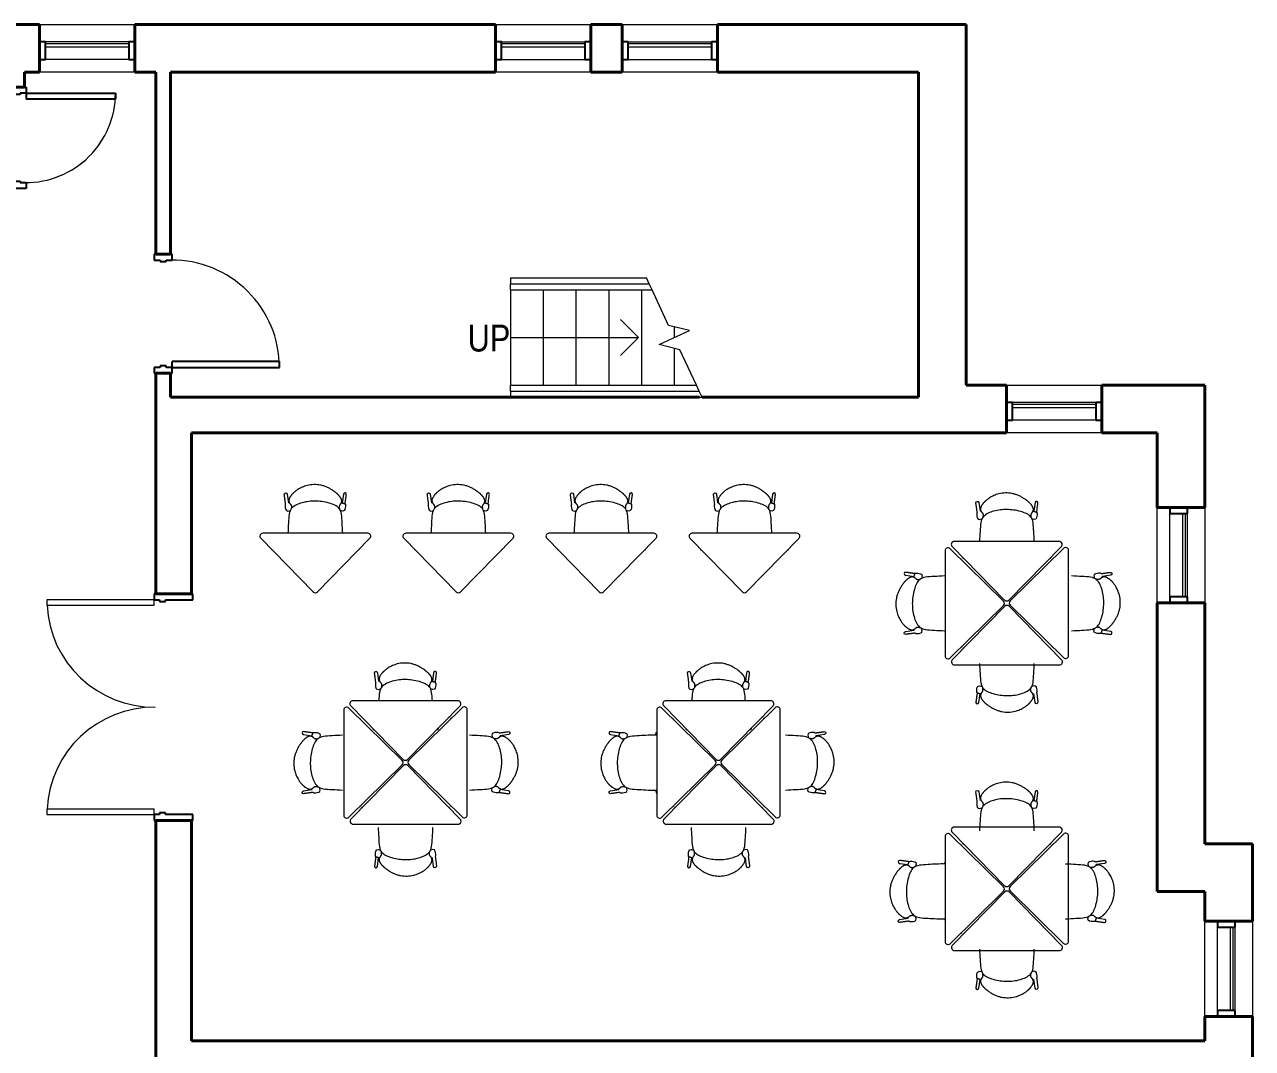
# Model space of a CAD drawing. Header units: inches. Extents: x -874 to -44, y 343 to 1063.
# Drawn here: x -456.3 to -44.3, y 719.7 to 1063.2 of the extents above; entities that cross this region are included whole.
import ezdxf

# ---------------------------------------------------------------- set-up
doc = ezdxf.new("R2010")
doc.units = ezdxf.units.IN
doc.header["$MEASUREMENT"] = 0
for name, color, linetype, lineweight in [('A-DOOR', 31, 'Continuous', 15), ('A-DOOR-FRAM', 31, 'Continuous', 25), ('A-FLOR-HRAL', 11, 'Continuous', 9), ('A-GLAZ-CURT', 52, 'Continuous', 9), ('A-GLAZ-CWMG', 51, 'Continuous', 9), ('A-WALL', 113, 'Continuous', 15), ('I-FURN', 30, 'Continuous', 9), ('I-WALL', 2, 'Continuous', 15), ('S-STRS', 31, 'Continuous', 9), ('S-STRS-ANNO', 31, 'Continuous', 9), ('S-STRS-IDEN', 31, 'Continuous', 9), ('S-STRS-MBND', 31, 'Continuous', 9)]:
    doc.layers.add(name, color=color, linetype=linetype, lineweight=lineweight)
doc.styles.add('Arial Narrow', font='ARIALN.TTF', dxfattribs={"height": 9})

# ---------------------------------------------------------------- blocks, each defined once
blk = doc.blocks.new('Door-Single_CE_ - WD Door-2_ HM Frame-5271111-SECOND FLOOR FFE PLAN')
at = {"layer": 'A-DOOR'}
for p, q in [((18, 39), (16, 39)), ((16, 39), (16, 3)), ((18, 3), (18, 39)), ((16, 3), (18, 3))]:
    blk.add_line(p, q, dxfattribs=at)
at = {"layer": 'A-DOOR', "lineweight": 25}
for p, q in [((18, 39), (16, 39)), ((16, 39), (16, 3)), ((18, 3), (18, 39)), ((18, 3), (16, 3))]:
    blk.add_line(p, q, dxfattribs=at)
at = {"layer": 'A-DOOR', "lineweight": 9}
blk.add_arc((18, 3), 36, 90, 180.5, dxfattribs=at)
blk.add_arc((18, 3), 36, 90, 180.5, dxfattribs=at)
blk.add_arc((18, 3), 36, 90, 180.5, dxfattribs=at)
blk.add_arc((18, 3), 36, 90, 180.5, dxfattribs=at)
at = {"layer": 'A-DOOR-FRAM'}
for p, q in [((-18, 3), (-20, 3)), ((-20, 3), (-20, -3)), ((-18, 1), (-18, 3)), ((-17.5, 1), (-18, 1)), ((-17.5, -1), (-17.5, 1)), ((18, 1), (17.5, 1)), ((17.5, 1), (17.5, -1)), ((20, 3), (18, 3)), ((18, 3), (18, 1)), ((20, -3), (20, 3)), ((-20, -3), (-18, -3)), ((-18, -3), (-18, -1)), ((-18, -1), (-17.5, -1)), ((17.5, -1), (18, -1)), ((18, -1), (18, -3)), ((18, -3), (20, -3))]:
    blk.add_line(p, q, dxfattribs=at)
blk = doc.blocks.new('Door-Single_CE_ - WD Door-2_ HM Frame-5271117-SECOND FLOOR FFE PLAN')
at = {"layer": 'A-DOOR'}
for p, q in [((13, -33), (13, -3)), ((13, -3), (15, -3)), ((15, -3), (15, -33)), ((15, -33), (13, -33))]:
    blk.add_line(p, q, dxfattribs=at)
at = {"layer": 'A-DOOR', "lineweight": 25}
for p, q in [((13, -33), (13, -3)), ((15, -3), (13, -3)), ((15, -3), (15, -33)), ((15, -33), (13, -33))]:
    blk.add_line(p, q, dxfattribs=at)
at = {"layer": 'A-DOOR', "lineweight": 9}
for start in [179.4523, 179.4523, 179.5, 179.5]:
    blk.add_arc((15, -3), 30, start, 270, dxfattribs=at)
at = {"layer": 'A-DOOR-FRAM'}
for p, q in [((-17, 3), (-15, 3)), ((-17, -3), (-17, 3)), ((-15, 3), (-15, 1)), ((-15, 1), (-14.5, 1)), ((-14.5, 1), (-14.5, -1)), ((14.5, 1), (15, 1)), ((14.5, -1), (14.5, 1)), ((15, 3), (17, 3)), ((15, 1), (15, 3)), ((17, 3), (17, -3)), ((-15, -3), (-17, -3)), ((-15, -1), (-15, -3)), ((-14.5, -1), (-15, -1)), ((15, -1), (14.5, -1)), ((15, -3), (15, -1)), ((17, -3), (15, -3))]:
    blk.add_line(p, q, dxfattribs=at)
blk = doc.blocks.new('System Panel - zGlazed-5173075-SECOND FLOOR FFE PLAN')
at = {"layer": 'A-GLAZ-CURT', "lineweight": 15}
for p, q in [((14, 1.5), (-14, 1.5)), ((-14, 1.5), (-14, 0.5)), ((-14, 0.5), (14, 0.5)), ((14, 0.5), (14, 1.5))]:
    blk.add_line(p, q, dxfattribs=at)
blk = doc.blocks.new('Rectangular Mullion - 6_ x 2_ Rectangular_CE_-5173074-SECOND FLOOR FFE PLAN')
at = {"layer": 'A-GLAZ-CWMG'}
for p, q in [((-253.84, 388.92), (-225.84, 388.92)), ((-253.84, 382.92), (-225.84, 382.92))]:
    blk.add_line(p, q, dxfattribs=at)
blk = doc.blocks.new('Rectangular Mullion - 6_ x 2_ Rectangular_CE_-5173056-SECOND FLOOR FFE PLAN')
at = {"layer": 'A-GLAZ-CWMG', "lineweight": 25}
for p, q in [((-2, 3.75), (0, 3.75)), ((-2, -2.25), (-2, 3.75)), ((0, 3.75), (0, -2.25)), ((0, -2.25), (-2, -2.25))]:
    blk.add_line(p, q, dxfattribs=at)
blk = doc.blocks.new('Rectangular Mullion - 6_ x 2_ Rectangular_CE_-5173057-SECOND FLOOR FFE PLAN')
at = {"layer": 'A-GLAZ-CWMG', "lineweight": 25}
for p, q in [((0, 3.75), (-2, 3.75)), ((-2, 3.75), (-2, -2.25)), ((0, -2.25), (0, 3.75)), ((-2, -2.25), (0, -2.25))]:
    blk.add_line(p, q, dxfattribs=at)
blk = doc.blocks.new('System Panel - zGlazed-5173169-SECOND FLOOR FFE PLAN')
at = {"layer": 'A-GLAZ-CURT', "lineweight": 15}
for p, q in [((14, -0.5), (-14, -0.5)), ((-14, -0.5), (-14, -1.5)), ((-14, -1.5), (14, -1.5)), ((14, -1.5), (14, -0.5))]:
    blk.add_line(p, q, dxfattribs=at)
blk = doc.blocks.new('Rectangular Mullion - 6_ x 2_ Rectangular_CE_-5174039-SECOND FLOOR FFE PLAN')
at = {"layer": 'A-GLAZ-CWMG'}
for p, q in [((-253.84, 1057.42), (-225.84, 1057.42)), ((-253.84, 1051.42), (-225.84, 1051.42))]:
    blk.add_line(p, q, dxfattribs=at)
blk = doc.blocks.new('Rectangular Mullion - 6_ x 2_ Rectangular_CE_-5174040-SECOND FLOOR FFE PLAN')
at = {"layer": 'A-GLAZ-CWMG', "lineweight": 25}
for p, q in [((-2, 2.25), (0, 2.25)), ((-2, -3.75), (-2, 2.25)), ((0, 2.25), (0, -3.75)), ((0, -3.75), (-2, -3.75))]:
    blk.add_line(p, q, dxfattribs=at)
blk = doc.blocks.new('Rectangular Mullion - 6_ x 2_ Rectangular_CE_-5174041-SECOND FLOOR FFE PLAN')
at = {"layer": 'A-GLAZ-CWMG', "lineweight": 25}
for p, q in [((0, 2.25), (-2, 2.25)), ((-2, 2.25), (-2, -3.75)), ((0, -3.75), (0, 2.25)), ((-2, -3.75), (0, -3.75))]:
    blk.add_line(p, q, dxfattribs=at)
blk = doc.blocks.new('Railing - Railing-5175240-SECOND FLOOR FFE PLAN')
at = {"layer": 'A-FLOR-HRAL'}
for p, q in [((-293.34, 942.17), (-230.87, 942.17)), ((-293.34, 940.17), (-293.34, 942.17)), ((-293.34, 940.17), (-229.94, 940.17)), ((-229.94, 940.17), (-230.87, 942.17))]:
    blk.add_line(p, q, dxfattribs=at)
blk = doc.blocks.new('Railing - Railing-5175244-SECOND FLOOR FFE PLAN')
at = {"layer": 'A-FLOR-HRAL'}
for p, q in [((-293.34, 976.17), (-246.73, 976.17)), ((-293.34, 974.17), (-293.34, 976.17)), ((-293.34, 974.17), (-245.8, 974.17)), ((-245.8, 974.17), (-246.73, 976.17))]:
    blk.add_line(p, q, dxfattribs=at)
blk = doc.blocks.new('Chair_Stacking - Armless and Glides-2667581-SECOND FLOOR FFE PLAN')
at = {"layer": 'I-FURN'}
for p, q in [((-9.44, 9.42), (-6.53, 9.02)), ((-9.44, -9.42), (-6.55, -9.02))]:
    blk.add_line(p, q, dxfattribs=at)
for points, knots in [([(-5.95, 8.29), (-5.98, 8.33), (-6.05, 8.4), (-6.18, 8.51), (-6.29, 8.6), (-6.39, 8.66), (-6.48, 8.7), (-6.56, 8.74), (-6.65, 8.78), (-6.73, 8.81), (-6.79, 8.83), (-6.84, 8.84), (-6.9, 8.85), (-6.97, 8.86), (-7.06, 8.87), (-7.15, 8.88), (-7.24, 8.87), (-7.3, 8.87), (-7.37, 8.86), (-7.46, 8.84), (-7.58, 8.82), (-7.73, 8.77), (-7.89, 8.7), (-8.06, 8.62), (-8.23, 8.51), (-8.42, 8.39), (-8.6, 8.26), (-8.79, 8.11), (-8.98, 7.94), (-9.17, 7.76), (-9.32, 7.61), (-9.45, 7.48), (-9.57, 7.35), (-9.72, 7.18), (-9.9, 6.97), (-10.07, 6.75), (-10.24, 6.53), (-10.46, 6.23), (-10.62, 6), (-10.72, 5.84)], [-1, -1, -1, -1, -0.944444, -0.888889, -0.833333, -0.805556, -0.777778, -0.75, -0.722222, -0.694444, -0.680556, -0.666667, -0.652778, -0.638889, -0.611111, -0.583333, -0.569444, -0.555556, -0.541667, -0.527778, -0.5, -0.472222, -0.444444, -0.416667, -0.388889, -0.361111, -0.333333, -0.305556, -0.277778, -0.25, -0.222222, -0.208333, -0.194444, -0.166667, -0.138889, -0.111111, -0.083333, -0.055556, 0, 0, 0, 0]), ([(-6.21, 9.98), (-6.14, 10.17), (-4.42, 10.12), (-3.47, 9.7), (-4.03, 8.38)], [0, 0, 0, 0, 0.0820639, 0.1983562, 0.1983562, 0.1983562, 0.1983562]), ([(3.67, 9.19), (2.51, 9.15), (-1.26, 8.91), (-3.68, 8.83), (-4.72, 7.95)], [0.5833866, 0.5833866, 0.5833866, 0.5833866, 0.7699836, 1.1683365, 1.1683365, 1.1683365, 1.1683365]), ([(-10.72, 5.84), (-10.93, 5.53), (-11.32, 4.89), (-11.82, 3.88), (-12.22, 2.82), (-12.6, 1.36), (-12.75, -0.53), (-12.46, -2.59), (-11.94, -4.11), (-11.45, -5.12), (-11.17, -5.6), (-11.02, -5.84)], [0, 0, 0, 0, 0.090909, 0.181818, 0.272727, 0.363636, 0.545455, 0.727273, 0.863636, 0.931818, 1, 1, 1, 1]), ([(-4.72, 7.95), (-5.53, 7.3), (-6.81, 4.07), (-7.26, 0), (-6.91, -3.94), (-5.68, -6.99), (-4.72, -7.95)], [0, 0, 0, 0, 0.239211, 0.559396, 0.87447, 1.1135, 1.1135, 1.1135, 1.1135]), ([(-11.02, -5.84), (-10.92, -6.01), (-10.71, -6.32), (-10.42, -6.7), (-10.18, -6.98), (-10, -7.19), (-9.84, -7.36), (-9.71, -7.49), (-9.61, -7.58), (-9.51, -7.67), (-9.38, -7.79), (-9.21, -7.94), (-9.01, -8.1), (-8.75, -8.3), (-8.48, -8.47), (-8.23, -8.61), (-8.05, -8.7), (-7.88, -8.76), (-7.72, -8.81), (-7.57, -8.85), (-7.45, -8.87), (-7.36, -8.88), (-7.27, -8.88), (-7.17, -8.88), (-7.07, -8.87), (-7, -8.85), (-6.95, -8.84), (-6.89, -8.83), (-6.83, -8.82), (-6.75, -8.79), (-6.66, -8.75), (-6.57, -8.71), (-6.49, -8.67), (-6.38, -8.6), (-6.27, -8.52), (-6.14, -8.41), (-6.07, -8.33), (-6.03, -8.29)], [-1, -1, -1, -1, -0.944444, -0.888889, -0.861111, -0.833333, -0.805556, -0.791667, -0.777778, -0.763889, -0.75, -0.722222, -0.694444, -0.666667, -0.611111, -0.583333, -0.555556, -0.527778, -0.5, -0.472222, -0.444444, -0.430556, -0.416667, -0.388889, -0.361111, -0.347222, -0.333333, -0.319444, -0.305556, -0.277778, -0.25, -0.222222, -0.194444, -0.166667, -0.111111, -0.055556, 0, 0, 0, 0]), ([(-4.72, -7.95), (-3.68, -8.83), (-1.26, -8.91), (2.51, -9.15), (3.67, -9.19)], [-1.1683365, -1.1683365, -1.1683365, -1.1683365, -0.7699836, -0.5833866, -0.5833866, -0.5833866, -0.5833866]), ([(-6.21, -9.98), (-6.14, -10.17), (-4.42, -10.12), (-3.47, -9.7), (-4.03, -8.38)], [0, 0, 0, 0, 0.0820639, 0.1983562, 0.1983562, 0.1983562, 0.1983562])]:
    blk.add_open_spline(points, degree=3, knots=knots, dxfattribs=at)
for points, degree in [([(-9.35, 10.41), (-9.91, 10.49), (-10.11, 9.55), (-9.44, 9.42)], 3), ([(-6.21, 9.98), (-9.35, 10.41)], 1), ([(-6.64, 8.78), (-6.21, 9.98)], 1), ([(-5.95, 8.29), (-5.56, 7.9), (-4.52, 8.1)], 2), ([(-6.03, -8.29), (-5.62, -7.87), (-4.5, -8.09)], 2), ([(-9.35, -10.41), (-9.91, -10.49), (-10.11, -9.55), (-9.44, -9.42)], 3), ([(-6.21, -9.98), (-9.35, -10.41)], 1), ([(-6.64, -8.78), (-6.55, -9.02)], 1)]:
    blk.add_open_spline(points, degree=degree, dxfattribs=at)
blk = doc.blocks.new('Table-End - 24_ x 24_ Triangle-5177764-SECOND FLOOR FFE PLAN')
at = {"layer": 'I-FURN'}
for p, q in [((19.43, 10.64), (1.81, -7.3)), ((38.47, -7.3), (20.86, 10.64)), ((5.4, -3.46), (5.4, -3.65)), ((5.46, -3.46), (5.4, -3.46)), ((5.46, -3.46), (5.58, -3.46)), ((34.71, -3.46), (34.83, -3.46)), ((34.9, -3.46), (34.83, -3.46)), ((34.9, -3.66), (34.9, -3.46)), ((2.53, -9), (37.76, -9))]:
    blk.add_line(p, q, dxfattribs=at)
for centre, start, end in [((20.14, 9.94), 44.4726, 135.5274), ((2.53, -8), 135.5274, 270), ((37.76, -8), 270, 44.4726)]:
    blk.add_arc(centre, 1, start, end, dxfattribs=at)
blk = doc.blocks.new('Chair_Stacking - Armless and Glides-V1-SECOND FLOOR FFE PLAN')
at = {"layer": 'I-FURN'}
for p, q in [((-9.44, 9.42), (-6.53, 9.02)), ((-9.44, -9.42), (-6.55, -9.02))]:
    blk.add_line(p, q, dxfattribs=at)
for points, knots in [([(-5.95, 8.29), (-5.98, 8.33), (-6.05, 8.4), (-6.18, 8.51), (-6.29, 8.6), (-6.39, 8.66), (-6.48, 8.7), (-6.56, 8.74), (-6.65, 8.78), (-6.73, 8.81), (-6.79, 8.83), (-6.84, 8.84), (-6.9, 8.85), (-6.97, 8.86), (-7.06, 8.87), (-7.15, 8.88), (-7.24, 8.87), (-7.3, 8.87), (-7.37, 8.86), (-7.46, 8.84), (-7.58, 8.82), (-7.73, 8.77), (-7.89, 8.7), (-8.06, 8.62), (-8.23, 8.51), (-8.42, 8.39), (-8.6, 8.26), (-8.79, 8.11), (-8.98, 7.94), (-9.17, 7.76), (-9.32, 7.61), (-9.45, 7.48), (-9.57, 7.35), (-9.72, 7.18), (-9.9, 6.97), (-10.07, 6.75), (-10.24, 6.53), (-10.46, 6.23), (-10.62, 6), (-10.72, 5.84)], [-1, -1, -1, -1, -0.944444, -0.888889, -0.833333, -0.805556, -0.777778, -0.75, -0.722222, -0.694444, -0.680556, -0.666667, -0.652778, -0.638889, -0.611111, -0.583333, -0.569444, -0.555556, -0.541667, -0.527778, -0.5, -0.472222, -0.444444, -0.416667, -0.388889, -0.361111, -0.333333, -0.305556, -0.277778, -0.25, -0.222222, -0.208333, -0.194444, -0.166667, -0.138889, -0.111111, -0.083333, -0.055556, 0, 0, 0, 0]), ([(-6.21, 9.98), (-6.14, 10.17), (-4.42, 10.12), (-3.47, 9.7), (-4.03, 8.38)], [0, 0, 0, 0, 0.0820639, 0.1983562, 0.1983562, 0.1983562, 0.1983562]), ([(-10.72, 5.84), (-10.93, 5.53), (-11.32, 4.89), (-11.82, 3.88), (-12.22, 2.82), (-12.6, 1.36), (-12.75, -0.53), (-12.46, -2.59), (-11.94, -4.11), (-11.45, -5.12), (-11.17, -5.6), (-11.02, -5.84)], [0, 0, 0, 0, 0.090909, 0.181818, 0.272727, 0.363636, 0.545455, 0.727273, 0.863636, 0.931818, 1, 1, 1, 1]), ([(-4.72, 7.95), (-5.53, 7.3), (-6.81, 4.07), (-7.26, 0), (-6.91, -3.94), (-5.68, -6.99), (-4.72, -7.95)], [0, 0, 0, 0, 0.239211, 0.559396, 0.87447, 1.1135, 1.1135, 1.1135, 1.1135]), ([(-11.02, -5.84), (-10.92, -6.01), (-10.71, -6.32), (-10.42, -6.7), (-10.18, -6.98), (-10, -7.19), (-9.84, -7.36), (-9.71, -7.49), (-9.61, -7.58), (-9.51, -7.67), (-9.38, -7.79), (-9.21, -7.94), (-9.01, -8.1), (-8.75, -8.3), (-8.48, -8.47), (-8.23, -8.61), (-8.05, -8.7), (-7.88, -8.76), (-7.72, -8.81), (-7.57, -8.85), (-7.45, -8.87), (-7.36, -8.88), (-7.27, -8.88), (-7.17, -8.88), (-7.07, -8.87), (-7, -8.85), (-6.95, -8.84), (-6.89, -8.83), (-6.83, -8.82), (-6.75, -8.79), (-6.66, -8.75), (-6.57, -8.71), (-6.49, -8.67), (-6.38, -8.6), (-6.27, -8.52), (-6.14, -8.41), (-6.07, -8.33), (-6.03, -8.29)], [-1, -1, -1, -1, -0.944444, -0.888889, -0.861111, -0.833333, -0.805556, -0.791667, -0.777778, -0.763889, -0.75, -0.722222, -0.694444, -0.666667, -0.611111, -0.583333, -0.555556, -0.527778, -0.5, -0.472222, -0.444444, -0.430556, -0.416667, -0.388889, -0.361111, -0.347222, -0.333333, -0.319444, -0.305556, -0.277778, -0.25, -0.222222, -0.194444, -0.166667, -0.111111, -0.055556, 0, 0, 0, 0]), ([(-6.21, -9.98), (-6.14, -10.17), (-4.42, -10.12), (-3.47, -9.7), (-4.03, -8.38)], [0, 0, 0, 0, 0.0820639, 0.1983562, 0.1983562, 0.1983562, 0.1983562])]:
    blk.add_open_spline(points, degree=3, knots=knots, dxfattribs=at)
for points, degree in [([(-9.35, 10.41), (-9.91, 10.49), (-10.11, 9.55), (-9.44, 9.42)], 3), ([(-6.21, 9.98), (-9.35, 10.41)], 1), ([(-6.64, 8.78), (-6.21, 9.98)], 1), ([(-5.95, 8.29), (-5.56, 7.9), (-4.52, 8.1)], 2), ([(-0.03, 9), (-2.17, 8.88), (-3.72, 8.79), (-4.72, 7.95)], 3), ([(9.23, 10.97), (9.59, 11.04), (9.84, 10.68), (9.78, 10.37)], 3), ([(-6.03, -8.29), (-5.62, -7.87), (-4.5, -8.09)], 2), ([(-4.72, -7.95), (-3.72, -8.79), (-2.17, -8.88), (-0.03, -9)], 3), ([(-9.35, -10.41), (-9.91, -10.49), (-10.11, -9.55), (-9.44, -9.42)], 3), ([(-6.21, -9.98), (-9.35, -10.41)], 1), ([(-6.64, -8.78), (-6.55, -9.02)], 1), ([(9.27, -10.98), (9.57, -11.01), (9.78, -10.74), (9.79, -10.48)], 3)]:
    blk.add_open_spline(points, degree=degree, dxfattribs=at)
blk = doc.blocks.new('Chair_Stacking - Armless and Glides-V2-SECOND FLOOR FFE PLAN')
at = {"layer": 'I-FURN'}
for p, q in [((-9.44, 9.42), (-6.53, 9.02)), ((-9.44, -9.42), (-6.55, -9.02))]:
    blk.add_line(p, q, dxfattribs=at)
for points, knots in [([(-5.95, 8.29), (-5.98, 8.33), (-6.05, 8.4), (-6.18, 8.51), (-6.29, 8.6), (-6.39, 8.66), (-6.48, 8.7), (-6.56, 8.74), (-6.65, 8.78), (-6.73, 8.81), (-6.79, 8.83), (-6.84, 8.84), (-6.9, 8.85), (-6.97, 8.86), (-7.06, 8.87), (-7.15, 8.88), (-7.24, 8.87), (-7.3, 8.87), (-7.37, 8.86), (-7.46, 8.84), (-7.58, 8.82), (-7.73, 8.77), (-7.89, 8.7), (-8.06, 8.62), (-8.23, 8.51), (-8.42, 8.39), (-8.6, 8.26), (-8.79, 8.11), (-8.98, 7.94), (-9.17, 7.76), (-9.32, 7.61), (-9.45, 7.48), (-9.57, 7.35), (-9.72, 7.18), (-9.9, 6.97), (-10.07, 6.75), (-10.24, 6.53), (-10.46, 6.23), (-10.62, 6), (-10.72, 5.84)], [-1, -1, -1, -1, -0.944444, -0.888889, -0.833333, -0.805556, -0.777778, -0.75, -0.722222, -0.694444, -0.680556, -0.666667, -0.652778, -0.638889, -0.611111, -0.583333, -0.569444, -0.555556, -0.541667, -0.527778, -0.5, -0.472222, -0.444444, -0.416667, -0.388889, -0.361111, -0.333333, -0.305556, -0.277778, -0.25, -0.222222, -0.208333, -0.194444, -0.166667, -0.138889, -0.111111, -0.083333, -0.055556, 0, 0, 0, 0]), ([(-6.21, 9.98), (-6.14, 10.17), (-4.42, 10.12), (-3.47, 9.7), (-4.03, 8.38)], [0, 0, 0, 0, 0.0820639, 0.1983562, 0.1983562, 0.1983562, 0.1983562]), ([(6.14, 9.16), (4.39, 9.28), (-0.69, 8.94), (-3.68, 8.83), (-4.72, 7.95)], [0.4435692, 0.4435692, 0.4435692, 0.4435692, 0.7699836, 1.1683365, 1.1683365, 1.1683365, 1.1683365]), ([(-10.72, 5.84), (-10.93, 5.53), (-11.32, 4.89), (-11.82, 3.88), (-12.22, 2.82), (-12.6, 1.36), (-12.75, -0.53), (-12.46, -2.59), (-11.94, -4.11), (-11.45, -5.12), (-11.17, -5.6), (-11.02, -5.84)], [0, 0, 0, 0, 0.090909, 0.181818, 0.272727, 0.363636, 0.545455, 0.727273, 0.863636, 0.931818, 1, 1, 1, 1]), ([(-4.72, 7.95), (-5.53, 7.3), (-6.81, 4.07), (-7.26, 0), (-6.91, -3.94), (-5.68, -6.99), (-4.72, -7.95)], [0, 0, 0, 0, 0.239211, 0.559396, 0.87447, 1.1135, 1.1135, 1.1135, 1.1135]), ([(-11.02, -5.84), (-10.92, -6.01), (-10.71, -6.32), (-10.42, -6.7), (-10.18, -6.98), (-10, -7.19), (-9.84, -7.36), (-9.71, -7.49), (-9.61, -7.58), (-9.51, -7.67), (-9.38, -7.79), (-9.21, -7.94), (-9.01, -8.1), (-8.75, -8.3), (-8.48, -8.47), (-8.23, -8.61), (-8.05, -8.7), (-7.88, -8.76), (-7.72, -8.81), (-7.57, -8.85), (-7.45, -8.87), (-7.36, -8.88), (-7.27, -8.88), (-7.17, -8.88), (-7.07, -8.87), (-7, -8.85), (-6.95, -8.84), (-6.89, -8.83), (-6.83, -8.82), (-6.75, -8.79), (-6.66, -8.75), (-6.57, -8.71), (-6.49, -8.67), (-6.38, -8.6), (-6.27, -8.52), (-6.14, -8.41), (-6.07, -8.33), (-6.03, -8.29)], [-1, -1, -1, -1, -0.944444, -0.888889, -0.861111, -0.833333, -0.805556, -0.791667, -0.777778, -0.763889, -0.75, -0.722222, -0.694444, -0.666667, -0.611111, -0.583333, -0.555556, -0.527778, -0.5, -0.472222, -0.444444, -0.430556, -0.416667, -0.388889, -0.361111, -0.347222, -0.333333, -0.319444, -0.305556, -0.277778, -0.25, -0.222222, -0.194444, -0.166667, -0.111111, -0.055556, 0, 0, 0, 0]), ([(-4.72, -7.95), (-3.68, -8.83), (-0.69, -8.94), (4.39, -9.28), (6.14, -9.16)], [-1.1683365, -1.1683365, -1.1683365, -1.1683365, -0.7699836, -0.4435692, -0.4435692, -0.4435692, -0.4435692]), ([(-6.21, -9.98), (-6.14, -10.17), (-4.42, -10.12), (-3.47, -9.7), (-4.03, -8.38)], [0, 0, 0, 0, 0.0820639, 0.1983562, 0.1983562, 0.1983562, 0.1983562])]:
    blk.add_open_spline(points, degree=3, knots=knots, dxfattribs=at)
for points, degree in [([(-9.35, 10.41), (-9.91, 10.49), (-10.11, 9.55), (-9.44, 9.42)], 3), ([(-6.21, 9.98), (-9.35, 10.41)], 1), ([(-6.64, 8.78), (-6.21, 9.98)], 1), ([(-5.95, 8.29), (-5.56, 7.9), (-4.52, 8.1)], 2), ([(5.81, 9.19), (5.85, 9.74), (5.89, 10.04), (6.1, 10.25)], 3), ([(-6.03, -8.29), (-5.62, -7.87), (-4.5, -8.09)], 2), ([(-9.35, -10.41), (-9.91, -10.49), (-10.11, -9.55), (-9.44, -9.42)], 3), ([(-6.21, -9.98), (-9.35, -10.41)], 1), ([(-6.64, -8.78), (-6.55, -9.02)], 1), ([(5.81, -9.19), (5.85, -9.74), (5.89, -10.04), (6.1, -10.25)], 3)]:
    blk.add_open_spline(points, degree=degree, dxfattribs=at)
blk = doc.blocks.new('Chair_Stacking - Armless and Glides-V3-SECOND FLOOR FFE PLAN')
at = {"layer": 'I-FURN'}
for p, q in [((-9.44, 9.42), (-6.53, 9.02)), ((-9.44, -9.42), (-6.55, -9.02))]:
    blk.add_line(p, q, dxfattribs=at)
for points, knots in [([(-5.95, 8.29), (-5.98, 8.33), (-6.05, 8.4), (-6.18, 8.51), (-6.29, 8.6), (-6.39, 8.66), (-6.48, 8.7), (-6.56, 8.74), (-6.65, 8.78), (-6.73, 8.81), (-6.79, 8.83), (-6.84, 8.84), (-6.9, 8.85), (-6.97, 8.86), (-7.06, 8.87), (-7.15, 8.88), (-7.24, 8.87), (-7.3, 8.87), (-7.37, 8.86), (-7.46, 8.84), (-7.58, 8.82), (-7.73, 8.77), (-7.89, 8.7), (-8.06, 8.62), (-8.23, 8.51), (-8.42, 8.39), (-8.6, 8.26), (-8.79, 8.11), (-8.98, 7.94), (-9.17, 7.76), (-9.32, 7.61), (-9.45, 7.48), (-9.57, 7.35), (-9.72, 7.18), (-9.9, 6.97), (-10.07, 6.75), (-10.24, 6.53), (-10.46, 6.23), (-10.62, 6), (-10.72, 5.84)], [-1, -1, -1, -1, -0.944444, -0.888889, -0.833333, -0.805556, -0.777778, -0.75, -0.722222, -0.694444, -0.680556, -0.666667, -0.652778, -0.638889, -0.611111, -0.583333, -0.569444, -0.555556, -0.541667, -0.527778, -0.5, -0.472222, -0.444444, -0.416667, -0.388889, -0.361111, -0.333333, -0.305556, -0.277778, -0.25, -0.222222, -0.208333, -0.194444, -0.166667, -0.138889, -0.111111, -0.083333, -0.055556, 0, 0, 0, 0]), ([(-6.21, 9.98), (-6.14, 10.17), (-4.42, 10.12), (-3.47, 9.7), (-4.03, 8.38)], [0, 0, 0, 0, 0.0820639, 0.1983562, 0.1983562, 0.1983562, 0.1983562]), ([(5.91, 9.18), (4.19, 9.26), (-0.75, 8.93), (-3.68, 8.83), (-4.72, 7.95)], [0.457994, 0.457994, 0.457994, 0.457994, 0.7699836, 1.1683365, 1.1683365, 1.1683365, 1.1683365]), ([(-10.72, 5.84), (-10.93, 5.53), (-11.32, 4.89), (-11.82, 3.88), (-12.22, 2.82), (-12.6, 1.36), (-12.75, -0.53), (-12.46, -2.59), (-11.94, -4.11), (-11.45, -5.12), (-11.17, -5.6), (-11.02, -5.84)], [0, 0, 0, 0, 0.090909, 0.181818, 0.272727, 0.363636, 0.545455, 0.727273, 0.863636, 0.931818, 1, 1, 1, 1]), ([(-4.72, 7.95), (-5.53, 7.3), (-6.81, 4.07), (-7.26, 0), (-6.91, -3.94), (-5.68, -6.99), (-4.72, -7.95)], [0, 0, 0, 0, 0.239211, 0.559396, 0.87447, 1.1135, 1.1135, 1.1135, 1.1135]), ([(-11.02, -5.84), (-10.92, -6.01), (-10.71, -6.32), (-10.42, -6.7), (-10.18, -6.98), (-10, -7.19), (-9.84, -7.36), (-9.71, -7.49), (-9.61, -7.58), (-9.51, -7.67), (-9.38, -7.79), (-9.21, -7.94), (-9.01, -8.1), (-8.75, -8.3), (-8.48, -8.47), (-8.23, -8.61), (-8.05, -8.7), (-7.88, -8.76), (-7.72, -8.81), (-7.57, -8.85), (-7.45, -8.87), (-7.36, -8.88), (-7.27, -8.88), (-7.17, -8.88), (-7.07, -8.87), (-7, -8.85), (-6.95, -8.84), (-6.89, -8.83), (-6.83, -8.82), (-6.75, -8.79), (-6.66, -8.75), (-6.57, -8.71), (-6.49, -8.67), (-6.38, -8.6), (-6.27, -8.52), (-6.14, -8.41), (-6.07, -8.33), (-6.03, -8.29)], [-1, -1, -1, -1, -0.944444, -0.888889, -0.861111, -0.833333, -0.805556, -0.791667, -0.777778, -0.763889, -0.75, -0.722222, -0.694444, -0.666667, -0.611111, -0.583333, -0.555556, -0.527778, -0.5, -0.472222, -0.444444, -0.430556, -0.416667, -0.388889, -0.361111, -0.347222, -0.333333, -0.319444, -0.305556, -0.277778, -0.25, -0.222222, -0.194444, -0.166667, -0.111111, -0.055556, 0, 0, 0, 0]), ([(-4.72, -7.95), (-3.68, -8.83), (-0.75, -8.93), (4.19, -9.26), (5.91, -9.18)], [-1.1683365, -1.1683365, -1.1683365, -1.1683365, -0.7699836, -0.457994, -0.457994, -0.457994, -0.457994]), ([(-6.21, -9.98), (-6.14, -10.17), (-4.42, -10.12), (-3.47, -9.7), (-4.03, -8.38)], [0, 0, 0, 0, 0.0820639, 0.1983562, 0.1983562, 0.1983562, 0.1983562])]:
    blk.add_open_spline(points, degree=3, knots=knots, dxfattribs=at)
for points, degree in [([(-9.35, 10.41), (-9.91, 10.49), (-10.11, 9.55), (-9.44, 9.42)], 3), ([(-6.21, 9.98), (-9.35, 10.41)], 1), ([(-6.64, 8.78), (-6.21, 9.98)], 1), ([(-5.95, 8.29), (-5.56, 7.9), (-4.52, 8.1)], 2), ([(5.81, 9.19), (5.83, 9.42), (5.85, 9.62), (5.88, 9.77)], 3), ([(-6.03, -8.29), (-5.62, -7.87), (-4.5, -8.09)], 2), ([(-9.35, -10.41), (-9.91, -10.49), (-10.11, -9.55), (-9.44, -9.42)], 3), ([(-6.21, -9.98), (-9.35, -10.41)], 1), ([(-6.64, -8.78), (-6.55, -9.02)], 1), ([(5.81, -9.19), (5.83, -9.42), (5.85, -9.62), (5.88, -9.77)], 3)]:
    blk.add_open_spline(points, degree=degree, dxfattribs=at)
blk = doc.blocks.new('Door-Double_CE_ - WD Door-2_ WD Frame-5170542-SECOND FLOOR FFE PLAN')
at = {"layer": 'A-DOOR'}
for p, q in [((-34.25, 42.5), (-36, 42.5)), ((-36, 42.5), (-36, 6.5)), ((-34.25, 6.5), (-34.25, 42.5)), ((36, 42.5), (34.25, 42.5)), ((34.25, 42.5), (34.25, 6.5)), ((36, 6.5), (36, 42.5)), ((-36, 6.5), (-34.25, 6.5)), ((34.25, 6.5), (36, 6.5))]:
    blk.add_line(p, q, dxfattribs=at)
at = {"layer": 'A-DOOR', "lineweight": 9}
for centre, start, end in [((-36, 6.5), 359.5, 87.2079), ((36, 6.5), 92.7838, 180.5)]:
    blk.add_arc(centre, 36, start, end, dxfattribs=at)
at = {"layer": 'A-DOOR-FRAM'}
for p, q in [((-36, 6.5), (-38, 6.5)), ((-38, 6.5), (-38, -6.5)), ((-36, 4.75), (-36, 6.5)), ((-35.5, 4.75), (-36, 4.75)), ((-35.5, 2.75), (-35.5, 4.75)), ((36, 4.75), (35.5, 4.75)), ((35.5, 4.75), (35.5, 2.75)), ((38, 6.5), (36, 6.5)), ((36, 6.5), (36, 4.75)), ((38, -6.5), (38, 6.5)), ((-36, -6.5), (-36, 2.75)), ((-36, 2.75), (-35.5, 2.75)), ((35.5, 2.75), (36, 2.75)), ((36, 2.75), (36, -6.5)), ((-38, -6.5), (-36, -6.5)), ((36, -6.5), (38, -6.5))]:
    blk.add_line(p, q, dxfattribs=at)

msp = doc.modelspace()

# ---------------------------------------------------------------- linework, layer by layer
at = {"layer": 'A-WALL', "lineweight": 40}
for p, q in [((-451.34, 1063.17), (-764.34, 1063.17)), ((-451.34, 1047.17), (-451.34, 1063.17)), ((-298.34, 1063.17), (-419.34, 1063.17)), ((-419.34, 1063.17), (-419.34, 1047.17)), ((-298.34, 1047.17), (-298.34, 1063.17)), ((-255.84, 1063.17), (-266.34, 1063.17)), ((-266.34, 1063.17), (-266.34, 1047.17)), ((-255.84, 1047.17), (-255.84, 1063.17)), ((-140.34, 1063.17), (-223.84, 1063.17)), ((-223.84, 1063.17), (-223.84, 1047.17)), ((-140.34, 942.17), (-140.34, 1063.17)), ((-456.34, 1047.17), (-451.34, 1047.17)), ((-419.34, 1047.17), (-412.34, 1047.17)), ((-407.34, 1047.17), (-298.34, 1047.17)), ((-266.34, 1047.17), (-255.84, 1047.17)), ((-223.84, 1047.17), (-156.34, 1047.17)), ((-156.34, 1047.17), (-156.34, 938.17)), ((-126.84, 942.17), (-140.34, 942.17)), ((-126.84, 926.17), (-126.84, 942.17)), ((-60.34, 942.17), (-94.84, 942.17)), ((-94.84, 942.17), (-94.84, 926.17)), ((-60.34, 901.17), (-60.34, 942.17)), ((-412.34, 938.17), (-412.34, 872.17)), ((-229.84, 938.17), (-407.34, 938.17)), ((-156.34, 938.17), (-229.01, 938.17)), ((-400.34, 926.17), (-126.84, 926.17)), ((-400.34, 872.17), (-400.34, 926.17)), ((-94.84, 926.17), (-76.34, 926.17)), ((-76.34, 926.17), (-76.34, 901.17)), ((-76.34, 901.17), (-60.34, 901.17)), ((-412.34, 872.17), (-400.34, 872.17)), ((-60.34, 869.17), (-76.34, 869.17)), ((-76.34, 869.17), (-76.34, 772.35)), ((-60.34, 788.35), (-60.34, 869.17)), ((-412.34, 796.17), (-412.34, 675.17)), ((-400.34, 796.17), (-412.34, 796.17)), ((-400.34, 722.17), (-400.34, 796.17)), ((-44.34, 788.35), (-60.34, 788.35)), ((-44.34, 762.35), (-44.34, 788.35)), ((-76.34, 772.35), (-60.34, 772.35)), ((-60.34, 772.35), (-60.34, 762.35)), ((-60.34, 762.35), (-44.34, 762.35)), ((-60.34, 730.35), (-60.34, 722.17)), ((-44.34, 730.35), (-60.34, 730.35)), ((-44.34, 667.17), (-44.34, 730.35))]:
    msp.add_line(p, q, dxfattribs=at)
at = {"layer": 'A-WALL'}
for p, q in [((-451.34, 1063.17), (-419.34, 1063.17)), ((-298.34, 1063.17), (-266.34, 1063.17)), ((-255.84, 1063.17), (-223.84, 1063.17)), ((-419.34, 1047.17), (-451.34, 1047.17)), ((-266.34, 1047.17), (-298.34, 1047.17)), ((-223.84, 1047.17), (-255.84, 1047.17)), ((-126.84, 942.17), (-94.84, 942.17)), ((-94.84, 926.17), (-126.84, 926.17)), ((-76.34, 869.17), (-76.34, 901.17)), ((-60.34, 901.17), (-60.34, 869.17)), ((-60.34, 730.35), (-60.34, 762.35)), ((-44.34, 762.35), (-44.34, 730.35))]:
    msp.add_line(p, q, dxfattribs=at)
at = {"layer": 'I-WALL', "lineweight": 40}
for p, q in [((-456.34, 1042.17), (-456.34, 1047.17)), ((-412.34, 1047.17), (-412.34, 986.17)), ((-407.34, 986.17), (-407.34, 1047.17)), ((-461.34, 1042.17), (-456.34, 1042.17)), ((-412.34, 986.17), (-407.34, 986.17)), ((-407.34, 946.17), (-412.34, 946.17)), ((-412.34, 946.17), (-412.34, 938.17)), ((-407.34, 938.17), (-407.34, 946.17)), ((-60.34, 722.17), (-400.34, 722.17))]:
    msp.add_line(p, q, dxfattribs=at)
at = {"layer": 'S-STRS'}
for p, q in [((-293.34, 978.17), (-293.34, 976.17)), ((-293.34, 978.17), (-247.66, 978.17)), ((-293.34, 974.17), (-293.34, 942.17)), ((-282.34, 974.17), (-282.34, 942.17)), ((-271.34, 974.17), (-271.34, 942.17)), ((-260.34, 974.17), (-260.34, 942.17)), ((-249.34, 974.17), (-249.34, 942.17)), ((-238.34, 961.79), (-238.34, 958.17)), ((-238.34, 954.56), (-238.34, 942.17)), ((-293.34, 940.17), (-293.34, 938.17)), ((-229.84, 938.17), (-229.01, 938.17))]:
    msp.add_line(p, q, dxfattribs=at)
at = {"layer": 'S-STRS-ANNO'}
for p, q in [((-250.34, 958.17), (-256.34, 964.17)), ((-293.34, 958.17), (-282.34, 958.17)), ((-282.34, 958.17), (-271.34, 958.17)), ((-271.34, 958.17), (-260.34, 958.17)), ((-260.34, 958.17), (-250.34, 958.17)), ((-250.34, 958.17), (-256.34, 952.17))]:
    msp.add_line(p, q, dxfattribs=at)
at = {"layer": 'S-STRS-MBND'}
for p, q in [((-246.73, 976.17), (-247.66, 978.17)), ((-240.24, 962.25), (-245.8, 974.17)), ((-243.43, 955.8), (-233.24, 960.55)), ((-233.24, 960.55), (-240.24, 962.25)), ((-236.43, 954.09), (-243.43, 955.8)), ((-230.87, 942.17), (-236.43, 954.09)), ((-229.01, 938.17), (-229.94, 940.17))]:
    msp.add_line(p, q, dxfattribs=at)

# ---------------------------------------------------------------- block references
at = {"layer": 'A-DOOR', "lineweight": 9}
for name, p, rotation in [('Door-Single_CE_ - WD Door-2_ HM Frame-5271117-SECOND FLOOR FFE PLAN', (-458.84, 1025.17), 89.99999999999991), ('Door-Single_CE_ - WD Door-2_ HM Frame-5271111-SECOND FLOOR FFE PLAN', (-409.84, 966.17), 269.9999999999999)]:
    msp.add_blockref(name, p, dxfattribs=dict(at, rotation=rotation))
at = {"layer": 'A-DOOR', "rotation": 90}
msp.add_blockref('Door-Double_CE_ - WD Door-2_ WD Frame-5170542-SECOND FLOOR FFE PLAN', (-406.34, 834.17), dxfattribs=at)
at = {"layer": 'A-FLOR-HRAL'}
for name in ['Railing - Railing-5175244-SECOND FLOOR FFE PLAN', 'Railing - Railing-5175240-SECOND FLOOR FFE PLAN']:
    msp.add_blockref(name, (0, 0), dxfattribs=at)
at = {"layer": 'A-GLAZ-CURT'}
for p in [(-435.34, 1055.17), (-110.84, 934.17)]:
    msp.add_blockref('System Panel - zGlazed-5173075-SECOND FLOOR FFE PLAN', p, dxfattribs=at)
for name, p, rotation in [('System Panel - zGlazed-5173169-SECOND FLOOR FFE PLAN', (-282.34, 1055.17), 180), ('System Panel - zGlazed-5173169-SECOND FLOOR FFE PLAN', (-239.84, 1055.17), 180), ('System Panel - zGlazed-5173075-SECOND FLOOR FFE PLAN', (-68.34, 885.17), 269.9999999999999), ('System Panel - zGlazed-5173075-SECOND FLOOR FFE PLAN', (-52.34, 746.35), 270)]:
    msp.add_blockref(name, p, dxfattribs=dict(at, rotation=rotation))
at = {"layer": 'A-GLAZ-CWMG'}
for name, p, rotation in [('Rectangular Mullion - 6_ x 2_ Rectangular_CE_-5173057-SECOND FLOOR FFE PLAN', (-451.34, 1055.17), 180), ('Rectangular Mullion - 6_ x 2_ Rectangular_CE_-5173074-SECOND FLOOR FFE PLAN', (-675.18, 1440.35), 180), ('Rectangular Mullion - 6_ x 2_ Rectangular_CE_-5173057-SECOND FLOOR FFE PLAN', (-126.84, 934.17), 180), ('Rectangular Mullion - 6_ x 2_ Rectangular_CE_-5173074-SECOND FLOOR FFE PLAN', (-350.68, 1319.35), 180), ('Rectangular Mullion - 6_ x 2_ Rectangular_CE_-5173057-SECOND FLOOR FFE PLAN', (-68.34, 901.17), 89.99999999999991), ('Rectangular Mullion - 6_ x 2_ Rectangular_CE_-5173074-SECOND FLOOR FFE PLAN', (316.84, 1125.01), 90.00000000000006), ('Rectangular Mullion - 6_ x 2_ Rectangular_CE_-5173057-SECOND FLOOR FFE PLAN', (-52.34, 762.35), 90), ('Rectangular Mullion - 6_ x 2_ Rectangular_CE_-5173074-SECOND FLOOR FFE PLAN', (332.84, 986.19), 90.00000000000017)]:
    msp.add_blockref(name, p, dxfattribs=dict(at, rotation=rotation))
at = {"layer": 'A-GLAZ-CWMG', "extrusion": (0, 0, -1)}
for p, rotation in [((419.34, 1055.17), 180), ((94.84, 934.17), 180), ((68.34, 869.17), 270.0000000000001), ((52.34, 730.35), 270)]:
    msp.add_blockref('Rectangular Mullion - 6_ x 2_ Rectangular_CE_-5173056-SECOND FLOOR FFE PLAN', p, dxfattribs=dict(at, rotation=rotation))
for p in [(298.34, 1055.17), (255.84, 1055.17)]:
    msp.add_blockref('Rectangular Mullion - 6_ x 2_ Rectangular_CE_-5174040-SECOND FLOOR FFE PLAN', p, dxfattribs=at)
at = {"layer": 'A-GLAZ-CWMG'}
for name, p in [('Rectangular Mullion - 6_ x 2_ Rectangular_CE_-5174039-SECOND FLOOR FFE PLAN', (-42.5, 0)), ('Rectangular Mullion - 6_ x 2_ Rectangular_CE_-5174041-SECOND FLOOR FFE PLAN', (-266.34, 1055.17)), ('Rectangular Mullion - 6_ x 2_ Rectangular_CE_-5174039-SECOND FLOOR FFE PLAN', (0, 0)), ('Rectangular Mullion - 6_ x 2_ Rectangular_CE_-5174041-SECOND FLOOR FFE PLAN', (-223.84, 1055.17))]:
    msp.add_blockref(name, p, dxfattribs=at)
at = {"layer": 'I-FURN'}
for name, p, rotation in [('Chair_Stacking - Armless and Glides-2667581-SECOND FLOOR FFE PLAN', (-358.78, 896.17), 270.0000000000001), ('Chair_Stacking - Armless and Glides-2667581-SECOND FLOOR FFE PLAN', (-310.78, 896.17), 270.0000000000001), ('Chair_Stacking - Armless and Glides-2667581-SECOND FLOOR FFE PLAN', (-262.78, 896.17), 270.0000000000001), ('Chair_Stacking - Armless and Glides-2667581-SECOND FLOOR FFE PLAN', (-214.78, 896.17), 270.0000000000001), ('Chair_Stacking - Armless and Glides-2667581-SECOND FLOOR FFE PLAN', (-126.71, 893.35), 270.0000000000001), ('Table-End - 24_ x 24_ Triangle-5177764-SECOND FLOOR FFE PLAN', (-338.63, 883.51), 180), ('Table-End - 24_ x 24_ Triangle-5177764-SECOND FLOOR FFE PLAN', (-290.63, 883.51), 180), ('Table-End - 24_ x 24_ Triangle-5177764-SECOND FLOOR FFE PLAN', (-242.63, 883.51), 180), ('Table-End - 24_ x 24_ Triangle-5177764-SECOND FLOOR FFE PLAN', (-194.63, 883.51), 180), ('Table-End - 24_ x 24_ Triangle-5177764-SECOND FLOOR FFE PLAN', (-138.46, 889.14), 270.0000000000002), ('Table-End - 24_ x 24_ Triangle-5177764-SECOND FLOOR FFE PLAN', (-106.62, 880.74), 180), ('Table-End - 24_ x 24_ Triangle-5177764-SECOND FLOOR FFE PLAN', (-115.02, 848.97), 89.99999999999935), ('Chair_Stacking - Armless and Glides-2667581-SECOND FLOOR FFE PLAN', (-101.34, 868.99), 180), ('Chair_Stacking - Armless and Glides-V1-SECOND FLOOR FFE PLAN', (-328.5, 836.3), 270.0000000000001), ('Chair_Stacking - Armless and Glides-V1-SECOND FLOOR FFE PLAN', (-223.47, 836.3), 270.0000000000001), ('Chair_Stacking - Armless and Glides-2667581-SECOND FLOOR FFE PLAN', (-126.71, 845.17), 89.9999999999991), ('Table-End - 24_ x 24_ Triangle-5177764-SECOND FLOOR FFE PLAN', (-340.25, 835.69), 270.0000000000002), ('Table-End - 24_ x 24_ Triangle-5177764-SECOND FLOOR FFE PLAN', (-308.41, 827.3), 180), ('Table-End - 24_ x 24_ Triangle-5177764-SECOND FLOOR FFE PLAN', (-316.81, 795.52), 89.99999999999935), ('Table-End - 24_ x 24_ Triangle-5177764-SECOND FLOOR FFE PLAN', (-235.22, 835.69), 270.0000000000002), ('Table-End - 24_ x 24_ Triangle-5177764-SECOND FLOOR FFE PLAN', (-203.38, 827.3), 180), ('Table-End - 24_ x 24_ Triangle-5177764-SECOND FLOOR FFE PLAN', (-211.78, 795.52), 89.99999999999935), ('Chair_Stacking - Armless and Glides-2667581-SECOND FLOOR FFE PLAN', (-303.34, 815.55), 180), ('Chair_Stacking - Armless and Glides-2667581-SECOND FLOOR FFE PLAN', (-197.34, 815.55), 180), ('Chair_Stacking - Armless and Glides-2667581-SECOND FLOOR FFE PLAN', (-126.71, 796.35), 270.0000000000001), ('Chair_Stacking - Armless and Glides-2667581-SECOND FLOOR FFE PLAN', (-328.5, 790.17), 89.9999999999991), ('Chair_Stacking - Armless and Glides-2667581-SECOND FLOOR FFE PLAN', (-223.47, 790.17), 89.9999999999991), ('Table-End - 24_ x 24_ Triangle-5177764-SECOND FLOOR FFE PLAN', (-138.46, 793.29), 270.0000000000002), ('Table-End - 24_ x 24_ Triangle-5177764-SECOND FLOOR FFE PLAN', (-106.62, 784.9), 180), ('Table-End - 24_ x 24_ Triangle-5177764-SECOND FLOOR FFE PLAN', (-115.02, 753.12), 89.99999999999935), ('Chair_Stacking - Armless and Glides-2667581-SECOND FLOOR FFE PLAN', (-103.34, 772.35), 180), ('Chair_Stacking - Armless and Glides-2667581-SECOND FLOOR FFE PLAN', (-126.71, 749.35), 89.9999999999991)]:
    msp.add_blockref(name, p, dxfattribs=dict(at, rotation=rotation))
for name, p in [('Chair_Stacking - Armless and Glides-2667581-SECOND FLOOR FFE PLAN', (-151.34, 868.99)), ('Table-End - 24_ x 24_ Triangle-5177764-SECOND FLOOR FFE PLAN', (-146.86, 857.36)), ('Chair_Stacking - Armless and Glides-2667581-SECOND FLOOR FFE PLAN', (-353.34, 815.55)), ('Chair_Stacking - Armless and Glides-V2-SECOND FLOOR FFE PLAN', (-250.34, 815.55)), ('Table-End - 24_ x 24_ Triangle-5177764-SECOND FLOOR FFE PLAN', (-348.64, 803.92)), ('Table-End - 24_ x 24_ Triangle-5177764-SECOND FLOOR FFE PLAN', (-243.61, 803.92)), ('Chair_Stacking - Armless and Glides-V3-SECOND FLOOR FFE PLAN', (-153.34, 772.35)), ('Table-End - 24_ x 24_ Triangle-5177764-SECOND FLOOR FFE PLAN', (-146.86, 761.52))]:
    msp.add_blockref(name, p, dxfattribs=at)

# ---------------------------------------------------------------- texts
at = {"layer": 'S-STRS-IDEN', "insert": (-307.66, 962.49), "char_height": 9, "width": 17.1936, "attachment_point": 1, "line_spacing_factor": 0.974696, "style": 'Arial Narrow'}
msp.add_mtext('UP', dxfattribs=at)

doc.saveas('drawing.dxf')
